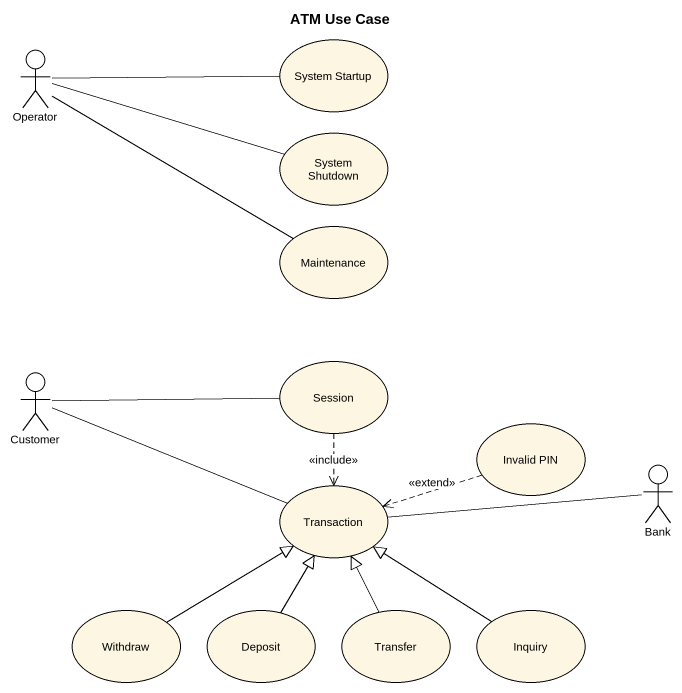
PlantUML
@startuml
title ATM Use Case
actor Operator
usecase "System Startup" as System_Startup
usecase "System Shutdown" as System_Shutdown
usecase Maintenance
actor Customer
usecase Session
usecase "Invalid PIN" as Invalid_PIN
usecase Transaction
actor Bank
usecase Withdraw
usecase Deposit
usecase Transfer
usecase Inquiry
Operator -right- System_Startup
Operator -right- System_Shutdown
Operator -right- Maintenance
Customer -right- Session
Customer -right- Transaction
Session ..> Transaction : <<include>>
Invalid_PIN .left.> Transaction : <<extend>>
Bank -left- Transaction
Withdraw -up-|> Transaction
Deposit -up-|> Transaction
Transfer -up-|> Transaction
Inquiry -up-|> Transaction
@enduml
